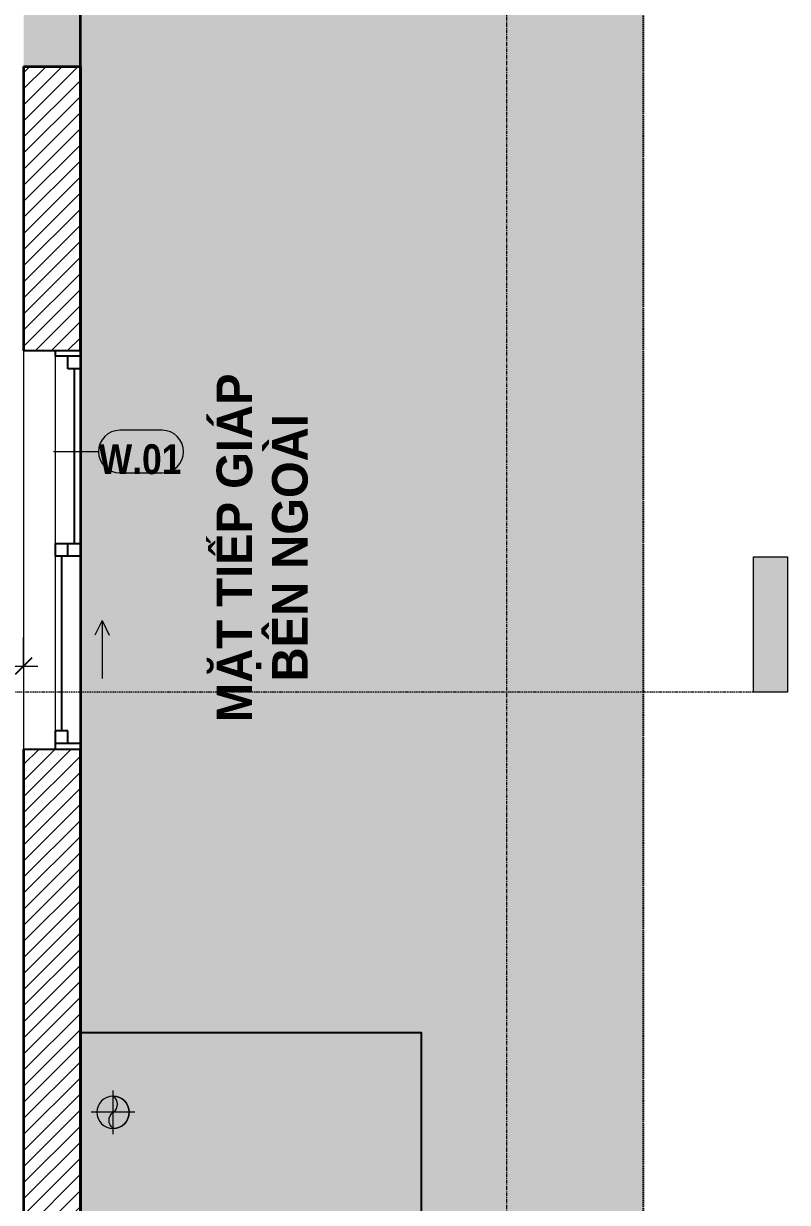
# Model space of a CAD drawing. Header units: millimetres. Extents: x 42054 to 236235, y 253 to 78637.
# Drawn here: x 53253 to 55939, y 64441 to 68586 of the extents above; entities that cross this region are included whole.
import ezdxf

# ---------------------------------------------------------------- set-up
doc = ezdxf.new("R2010")
doc.units = ezdxf.units.MM
for name, pattern in [('Dash - Tight', [4.5, 3, -1.5]), ('Dash Dot 3_16_', [7.9375, 4.7625, -1.5875, 0, -1.5875]), ('Grid Line', [22.225, 12.7, -3.175, 3.175, -3.175]), ('Hidden', [7.14375, 4.7625, -2.38125]), ('IMPORT-CENTER _3_', [10.16, 6.35, -1.27, 1.27, -1.27])]:
    doc.linetypes.add(name, pattern=pattern)
for name, color, linetype, lineweight in [('A-ANNO-DIMS', 211, 'Continuous', 9), ('A-ANNO-DIMS-50', 211, 'Continuous', 9), ('A-DETL-GENF-3', 92, 'Dash - Tight', 18), ('A-DETL-GENF-4', 92, 'Hidden', 25), ('A-DETL-GENF-5', 9, 'Continuous', 18), ('A-DETL-MEDM', 33, 'Continuous', 35), ('A-GLAZ', 151, 'Continuous', 18), ('A-GLAZ-3', 151, 'Continuous', 25), ('A-GLAZ-IDEN', 152, 'Continuous', 9), ('A-WALL-6', 113, 'Continuous', 35), ('A-WALL-PATT-2', 111, 'Continuous', 18), ('G-ANNO-SYMB', 111, 'Continuous', 9), ('G-ANNO-SYMB-1', 111, 'Dash Dot 3_16_', 18), ('G-ANNO-TEXT-1', 7, 'Continuous', 9), ('G-IMPT', 8, 'Continuous', 18), ('G-IMPT-3', 8, 'Continuous', 25), ('G-IMPT-4', 8, 'IMPORT-CENTER _3_', 18), ('M-EQPM', 50, 'Continuous', 18), ('S-GRID-1', 1, 'Grid Line', 9)]:
    doc.layers.add(name, color=color, linetype=linetype, lineweight=lineweight)
doc.layers.add('A-DETL-GENF-2', color=7, linetype='Continuous', lineweight=18, transparency=0.2)
doc.styles.add('Arial_B_1', font='arialbd.ttf', dxfattribs={"width": 0.95, "height": 125})
doc.styles.add('Arial_B_2', font='arialbd.ttf', dxfattribs={"width": 0.85, "height": 105})
doc.styles.add('UTM Avo', font='', dxfattribs={"width": 0.9, "height": 125})
doc.styles.get('UTM Avo').set_extended_font_data('UTM Avo')
doc.dimstyles.new('1_Dim_chi_tiet_2_5', dxfattribs={"dimscale": 304.8, "dimtxt": 124.912619, "dimasz": 0.19685, "dimexe": 0.164042, "dimexo": 0.0625, "dimgap": 0.016404, "dimtad": 1, "dimdec": 0, "dimrnd": 5, "dimzin": 0, "dimdsep": 46, "dimtxsty": 'UTM Avo', "dimblk1": 'OBLIQUE', "dimblk2": 'OBLIQUE', "dimsah": 1, "dimcen": 0.09, "dimdle": 0.164042, "dimazin": 0, "dimtfac": 1, "dimtdec": 4, "dimtix": 1, "dimtmove": 0, "dimatfit": 3, "dimfxl": 0.328084, "dimfxlon": 1, "dimtvp": 1, "dimtolj": 1, "dimtzin": 0, "dimarcsym": 2})

# ---------------------------------------------------------------- blocks, each defined once
blk = doc.blocks.new('1_FAMILY RVT - W01-WxH 1400x1400xmm-389822-TKCS_CĂN HỘ LOẠI 1A - MẶT BẰNG')
at = {"layer": 'A-GLAZ'}
for p, q in [((248.4, 172.39), (299.2, 197.79)), ((248.4, 172.39), (299.2, 146.99)), ((248.4, 172.39), (451.6, 172.39)), ((700, 96.19), (-700, 96.19)), ((-636.5, 96.19), (-22.225, 96.19)), ((22.225, 96.19), (680.95, 96.19)), ((-680.95, 7.29), (-22.225, 7.29)), ((22.225, 7.29), (636.5, 7.29)), ((-700, -103.81), (700, -103.81))]:
    blk.add_line(p, q, dxfattribs=at)
at = {"layer": 'A-GLAZ-3'}
for p, q in [((-700, 96.19), (-700, -103.81)), ((-700, 96.19), (-636.5, 96.19)), ((-680.95, 96.19), (-680.95, 7.29)), ((-636.5, 96.19), (-636.5, 51.74)), ((-22.225, 7.29), (-22.225, 96.19)), ((-22.225, 96.19), (22.225, 96.19)), ((22.225, 96.19), (22.225, 7.29)), ((680.95, 96.19), (700, 96.19)), ((680.95, 96.19), (680.95, 7.29)), ((700, -103.81), (700, 96.19)), ((-636.5, 51.74), (-680.95, 51.74)), ((-636.5, 73.965), (-22.225, 73.965)), ((22.225, 51.74), (-22.225, 51.74)), ((636.5, 51.74), (636.5, 7.29)), ((680.95, 51.74), (636.5, 51.74)), ((-700, 7.29), (-680.95, 7.29)), ((-22.225, 7.29), (22.225, 7.29)), ((22.225, 29.515), (636.5, 29.515)), ((636.5, 7.29), (700, 7.29))]:
    blk.add_line(p, q, dxfattribs=at)
blk = doc.blocks.new('TKTC_XREF_251221_MB TANG 1 - TKTC_XREF_260130_MB TANG 1_dwg_$cc-4202121-TKCS_CĂN HỘ LOẠI 1A - MẶT BẰNG')
at = {"layer": 'G-IMPT'}
blk.add_circle((0, 0), 0.5, dxfattribs=at)
for centre, radius, start, end in [((0, 0), 0.5, 90, 270), ((0.188, 0.25), 0.313, 126.8699, 233.1301), ((-0.188, -0.25), 0.313, 306.8699, 53.1301)]:
    blk.add_arc(centre, radius, start, end, dxfattribs=at)
at = {"layer": 'G-IMPT-4'}
for p, q in [((0, -0.673), (0, 0.673)), ((-0.673, 0), (0.673, 0))]:
    blk.add_line(p, q, dxfattribs=at)
blk = doc.blocks.new('TKTC_XREF_251221_MB TANG 1 - TKTC_XREF_260130_MB TANG 1_dwg-4202109-TKCS_CĂN HỘ LOẠI 1A - MẶT BẰNG')
at = {"layer": 'G-IMPT-3', "flags": 128}
blk.add_lwpolyline([(-148499.1, -337088.1), (-148499.1, -336309.7), (-149699, -336309.7)], dxfattribs=at)
at = {"extrusion": (0, 0, -1), "xscale": 113.7150000000073, "yscale": 113.7150000000073, "zscale": -113.7150000000073, "rotation": 359.9990086636432}
blk.add_blockref('TKTC_XREF_251221_MB TANG 1 - TKTC_XREF_260130_MB TANG 1_dwg_$cc-4202121-TKCS_CĂN HỘ LOẠI 1A - MẶT BẰNG', (149584.3, -336588.7), dxfattribs=at)
blk = doc.blocks.new('TKTC_XREF_251221_MB TANG 1 - TKTC_XREF_251221_MB TANG 1-2038492-TKCS_CĂN HỘ LOẠI 1A - MẶT BẰNG')
blk.add_blockref('TKTC_XREF_251221_MB TANG 1 - TKTC_XREF_260130_MB TANG 1_dwg-4202109-TKCS_CĂN HỘ LOẠI 1A - MẶT BẰNG', (169499.1, 384109.7))
blk = doc.blocks.new('BORDER VIEW - BORDER VIEW-2565244-TKCS_CĂN HỘ LOẠI 1A - MẶT BẰNG')
at = {"layer": 'A-DETL-GENF-4'}
blk.add_line((11779, 9663.2), (11779, 150), dxfattribs=at)
blk = doc.blocks.new('DIMBLOCK18-TKCS_CĂN HỘ LOẠI 1A - MẶT BẰNG')
at = {"layer": 'A-ANNO-DIMS-50'}
for p, q in [((50252.5, 66427.1), (50252.5, 66277.1)), ((50252.5, 66327.1), (50252.5, 66427.1)), ((53252.6, 66427.1), (53252.6, 66277.1)), ((53252.6, 66327.1), (53252.6, 66427.1)), ((50202.5, 66327.1), (53302.6, 66327.1))]:
    blk.add_line(p, q, dxfattribs=at)
at = {"layer": 'A-ANNO-DIMS-50', "lineweight": 25}
for p, q in [((50252.5, 66327.1), (50222.5, 66297.1)), ((50252.5, 66327.1), (50282.5, 66357.1)), ((53252.6, 66327.1), (53222.6, 66297.1)), ((53252.6, 66327.1), (53282.6, 66357.1))]:
    blk.add_line(p, q, dxfattribs=at)
at = {"layer": 'A-ANNO-DIMS-50', "color": 0, "insert": (51581.4, 66489.5), "char_height": 125, "width": 410.824, "attachment_point": 1, "line_spacing_factor": 1.110334, "style": 'UTM Avo'}
blk.add_mtext('3000', dxfattribs=at)
blk = doc.blocks.new('_Oblique')
at = {"color": 0, "linetype": 'ByBlock', "lineweight": -2}
blk.add_line((-0.5, -0.5), (0.5, 0.5), dxfattribs=at)
blk = doc.blocks.new('Section - 3_32_ x 3_8_-4701953-TKCS_CĂN HỘ LOẠI 1A - MẶT BẰNG')
at = {"layer": 'G-ANNO-SYMB'}
blk.add_hatch(color=256, dxfattribs=at).paths.add_polyline_path([(0, 9.525), (0, 0), (-2.38125, 0), (-2.38125, 9.525)])
for p, q in [((0, 9.525), (-2.38125, 9.525)), ((-2.38125, 9.525), (-2.38125, 0)), ((0, 0), (0, 9.525)), ((-2.38125, 0), (0, 0))]:
    blk.add_line(p, q, dxfattribs=at)
blk = doc.blocks.new('SSA-WINDOW TAG - 10-2062020-TKCS_CĂN HỘ LOẠI 1A - MẶT BẰNG')
at = {"layer": 'A-GLAZ-IDEN'}
for p, q in [((1.296875, 1.5), (-1.6875, 1.5)), ((-1.6875, -1.5), (1.296875, -1.5))]:
    blk.add_line(p, q, dxfattribs=at)
for centre, start, end in [((-1.6875, 0), 90, 270), ((1.296875, 0), 270, 90)]:
    blk.add_arc(centre, 1.5, start, end, dxfattribs=at)

msp = doc.modelspace()

# ---------------------------------------------------------------- hatches: boundary and pattern name
at = {"layer": 'A-DETL-GENF-2'}
h = msp.add_hatch(color=256, dxfattribs=at)
h.paths.add_polyline_path([(43802.6, 61001.9), (55281.7, 61001.9), (55320.5, 61007), (55356.7, 61022), (55387.7, 61045.9), (55411.6, 61076.9), (55426.5, 61113.1), (55431.7, 61151.9), (55431.7, 69761.9), (53452.6, 69761.9), (53452.6, 64258.6), (54652.6, 64258.6), (54652.6, 61511.9), (52728.4, 61511.6), (52716.9, 61503.3), (52706, 61499), (52694.4, 61497.5), (52681.9, 61499.1), (52670.3, 61503.9), (52660, 61511.9), (52602.6, 61511.9), (52602.6, 61635.3), (45752.6, 61635.3), (45752.6, 61511.9), (44452.6, 61511.9), (44452.6, 70111.9), (45752.6, 70111.9), (45752.6, 70035.3), (48752.6, 70035.3), (48752.6, 70061.9), (49352.6, 70061.9), (49352.6, 70035.3), (52752.6, 70035.3), (52752.6, 70111.9), (53602.6, 70111.9), (53602.6, 69961.8), (55431.7, 69961.8), (55431.7, 70665.1), (55426.5, 70703.9), (55411.6, 70740.1), (55387.7, 70771.2), (55356.7, 70795), (55320.5, 70810), (55281.7, 70815.1), (43802.6, 70815.1), (43763.8, 70810), (43727.6, 70795), (43696.6, 70771.2), (43672.7, 70740.1), (43657.7, 70703.9), (43652.6, 70665.1), (43652.6, 61151.9), (43657.7, 61113.1), (43672.7, 61076.9), (43696.6, 61045.9), (43727.6, 61022), (43763.8, 61007)])
h.paths.add_polyline_path([(52694.4, 61500.6), (52706.8, 61502.5), (52718.4, 61507.9), (52723.7, 61511.9), (52665, 61511.9), (52671.9, 61506.7), (52682.7, 61502.2)])
h.paths.add_polyline_path([(53887.5, 70076.8), (53885.2, 70092.6), (53879.9, 70105.2), (53869.6, 70118), (53859.1, 70126), (53845.4, 70131.7), (53830.7, 70133.7), (53814.9, 70131.3), (53802.3, 70126), (53790.5, 70117), (53781.4, 70105.2), (53775.7, 70090.8), (53773.8, 70076.8), (53769.8, 70076.8), (53771.9, 70092.6), (53778, 70107.2), (53787.7, 70119.8), (53802.3, 70130.3), (53816, 70135.7), (53830.7, 70137.7), (53846.4, 70135.6), (53861.1, 70129.5), (53873.7, 70119.8), (53883.4, 70107.2), (53889.5, 70092.6), (53891.5, 70076.8), (53889.5, 70076.8)])
at = {"layer": 'A-DETL-GENF-5'}
h = msp.add_hatch(dxfattribs=at)
h.set_pattern_fill('FP_2', color=256, style=0, pattern_type=2)
h.set_pattern_definition([(50, (0, 0), (364.3679, -31.8783), [38.1, -419.1]), (355, (0, 0), (-70.4859, 382.1133), [30.48, -335.28]), (100.451, (30.36, -2.66), (293.885, 350.2334), [32.38, -356.18]), (46.184, (0, 101.6), (542.1585, -84.0858), [57.15, -628.65]), (96.636, (45.2, 94.6), (474.805, 494.8554), [48.57, -534.27]), (351.184, (0, 101.6), (474.8102, 494.85), [45.72, -502.92]), (21, (50.8, 76.2), (303.2285, -204.5305), [38.1, -419.1]), (326, (50.8, 76.2), (123.6039, 368.376), [30.48, -335.28]), (71.451, (76.07, 59.16), (426.8341, 163.8427), [32.38, -356.18]), (37.5, (0, 0), (6.17665, 169.11015), [3.353, -327.863, 3.353, -337.007, -336.55]), (37.5, (0, 0), (6.17665, 169.11015), [-671.576, 3.353, -333.197]), (7.5, (0, 0), (133.63888, 200.3615), [3.353, -190.703, 3.353, -320.243, -128.27]), (7.5, (0, 0), (133.63888, 200.3615), [-517.652, 3.353, -124.917]), (327.5, (-113.28, 0), (271.18182, -11.45836), [3.353, -123.647, 3.353, -392.887, -525.78]), (327.5, (-113.28, 0), (271.18182, -11.45836), [-523.24, 3.353, -522.427]), (317.5, (-164.08, 0), (296.2585, 50.85285), [3.353, -161.747, 3.353, -259.791, -373.38]), (317.5, (-164.08, 0), (296.2585, 50.85285), [-428.244, 3.353, -370.027]), (45, (0, 0), (-125.7236, 125.7236), []), (45, (0, 190.5), (-125.7236, 125.7236), [])])
h.paths.add_polyline_path([(44464.8, 61511.9), (45752.6, 61512.1), (45752.6, 61961.9), (44452.6, 61961.9), (44452.6, 61511.9)])
h.paths.add_polyline_path([(53377.6, 61511.9), (53452.6, 61512.1), (53452.6, 61961.9), (52602.6, 61961.9), (52602.6, 61511.9), (53271.6, 61511.9)])
h.paths.add_polyline_path([(54552.6, 61511.9), (54652.6, 61512), (54652.6, 61711.9), (54452.6, 61711.9), (54452.6, 61511.9)])
h.paths.add_polyline_path([(49151.8, 61635.3), (49152.9, 61635.4), (49152.9, 61835.3), (48952.9, 61835.3), (48952.9, 61635.3), (49052.6, 61635.3)])
h.paths.add_polyline_path([(53271.6, 64058.6), (53452.6, 64058.6), (53452.6, 64258.6), (53252.6, 64258.6), (53252.6, 64058.6)])
h.paths.add_polyline_path([(54452.6, 64061.9), (54652.6, 64061.9), (54652.6, 64258.6), (54452.6, 64258.6)])
h.paths.add_polyline_path([(44652.6, 64835.3), (44652.6, 65035.3), (44452.6, 65035.3), (44452.6, 64835.3), (44652.6, 64835.3)])
h.paths.add_polyline_path([(49052.6, 64836.9), (49152.6, 64836.9), (49152.6, 65036.9), (49052.6, 65036.9), (49052.6, 64841.1)])
h.paths.add_polyline_path([(50252.6, 64836.9), (50252.6, 64836.9), (50252.5, 65037.4), (50152.6, 65037.4), (50152.6, 64836.9)])
h.paths.add_polyline_path([(46652.6, 64836.9), (46752.6, 64836.9), (46752.6, 65036.9), (46652.6, 65036.9), (46652.6, 64932.2)])
h.paths.add_polyline_path([(49152.6, 68136.9), (49152.6, 68336.9), (49052.6, 68336.9), (49052.6, 68136.9), (49127.6, 68136.9)])
h.paths.add_polyline_path([(53252.6, 68435.3), (53452.7, 68435.3), (53452.6, 68636.9), (53252.6, 68636.9), (53252.6, 68435.3)])
h.paths.add_polyline_path([(50252.6, 68436.9), (50252.6, 68637.3), (50152.6, 68636.9), (50152.6, 68436.9), (50227.6, 68436.9)])
h.paths.add_polyline_path([(49115.1, 69761.9), (49352.6, 69761.9), (49352.6, 70061.9), (48752.6, 70061.9), (48752.6, 69761.9), (49053, 69761.9)])
h.paths.add_polyline_path([(52896.9, 69761.9), (53602.6, 69761.9), (53602.6, 70111.9), (52752.6, 70111.8), (52752.6, 69761.9)])
h.paths.add_polyline_path([(45641.6, 69761.9), (45752.6, 69762.1), (45752.6, 70111.9), (44452.6, 70111.9), (44452.6, 69761.9), (45026.3, 69761.9)])
h.paths.add_polyline_path([(54919.4, 69763.6), (54952.6, 69763.6), (54952.6, 69961.9), (54552.6, 69961.8), (54552.6, 69763.6), (54770.8, 69763.6)])
at = {"layer": 'A-WALL-PATT-2'}
h = msp.add_hatch(dxfattribs=at)
h.set_pattern_fill('FP_1', color=256, style=0, pattern_type=2)
h.set_pattern_definition([(45, (0, 0), (-28.284271, 28.284271), [])])
h.paths.add_polyline_path([(53452.6, 64258.6), (53452.6, 66035.3), (53252.6, 66035.3), (53252.6, 64258.6), (53271.6, 64258.6)])
h.paths.add_polyline_path([(53252.6, 67435.3), (53452.6, 67435.3), (53452.6, 68435.3), (53252.6, 68435.3), (53252.6, 68394.7)])

# ---------------------------------------------------------------- linework, layer by layer
at = {"layer": 'A-DETL-MEDM'}
for p, q in [((53452.7, 68435.3), (53452.7, 68636.9)), ((53252.6, 68435.3), (53452.7, 68435.3)), ((53452.6, 68435.4), (53452.6, 64258.6))]:
    msp.add_line(p, q, dxfattribs=at)
at = {"layer": 'A-GLAZ-IDEN'}
msp.add_line((53358, 67081.6), (53513.5, 67081.6), dxfattribs=at)
at = {"layer": 'A-WALL-6'}
for p, q in [((53252.6, 68435.3), (53252.6, 67435.3)), ((53452.6, 67435.3), (53452.6, 68435.3)), ((53252.6, 66035.3), (53252.6, 64258.6)), ((53452.6, 64258.6), (53452.6, 66035.3))]:
    msp.add_line(p, q, dxfattribs=at)
at = {"layer": 'G-ANNO-SYMB-1'}
msp.add_line((55820.1, 66234.8), (51412, 66234.8), dxfattribs=at)
at = {"layer": 'S-GRID-1'}
msp.add_line((54952.6, 61240.5), (54952.6, 70479.1), dxfattribs=at)

# ---------------------------------------------------------------- block references
at = {"layer": 'A-DETL-GENF-3'}
msp.add_blockref('BORDER VIEW - BORDER VIEW-2565244-TKCS_CĂN HỘ LOẠI 1A - MẶT BẰNG', (43652.6, 61001.9), dxfattribs=at)
at = {"layer": 'A-GLAZ', "rotation": 269.9999999999999}
msp.add_blockref('1_FAMILY RVT - W01-WxH 1400x1400xmm-389822-TKCS_CĂN HỘ LOẠI 1A - MẶT BẰNG', (53356.4, 66735.3), dxfattribs=at)
at = {"layer": 'A-GLAZ-IDEN', "xscale": 49.99999999999998, "yscale": 49.99999999999998, "zscale": 49.99999999999998}
msp.add_blockref('SSA-WINDOW TAG - 10-2062020-TKCS_CĂN HỘ LOẠI 1A - MẶT BẰNG', (53675.3, 67081.1), dxfattribs=at)
at = {"layer": 'G-ANNO-SYMB', "extrusion": (0, 0, -1), "xscale": 49.99999999999998, "yscale": 49.99999999999998, "zscale": 49.99999999999998}
msp.add_blockref('Section - 3_32_ x 3_8_-4701953-TKCS_CĂN HỘ LOẠI 1A - MẶT BẰNG', (-55820.1, 66234.8), dxfattribs=at)
at = {"layer": 'M-EQPM'}
msp.add_blockref('TKTC_XREF_251221_MB TANG 1 - TKTC_XREF_251221_MB TANG 1-2038492-TKCS_CĂN HỘ LOẠI 1A - MẶT BẰNG', (33652.6, 17236.9), dxfattribs=at)

# ---------------------------------------------------------------- texts
at = {"layer": 'A-GLAZ-IDEN', "insert": (53662.4, 67053.8), "char_height": 105, "width": 300.9, "attachment_point": 5, "line_spacing_factor": 0.936439, "style": 'Arial_B_2'}
msp.add_mtext('\\pt2.1252,4.2504,6.37455,8.49975,10.62495,12.75015,14.87535,16.9995,19.1247,21.2499,23.3751,25.5003,27.6255,29.74965,31.87485,34.00005,36.12525,38.25045,40.3746,42.4998,44.625,46.7502,48.8754,50.99955,53.12475,55.24995,57.37515,59.50035,61.6245,63.7497,65.8749,68.0001;W.01', dxfattribs=at)
at = {"layer": 'G-ANNO-TEXT-1', "insert": (54092.5, 66743), "char_height": 125, "width": 1332.375, "attachment_point": 5, "rotation": 90, "line_spacing_factor": 0.936439, "style": 'Arial_B_1'}
msp.add_mtext('\\pt570,1140,1710,2280,2850,3420,3990,4560,5130,5700,6270,6840,7410,7980,8550,9120,9690,10260,10830,11400,11970,12540,13110,13680,14250,14820,15390,15960,16530,17100,17670,18240;MẶT TIẾP GIÁP\\PBÊN NGOÀI', dxfattribs=at)

# ---------------------------------------------------------------- dimensions: what is measured, and where the dimension line sits
at = {"layer": 'A-ANNO-DIMS'}
dim = msp.add_linear_dim(base=(53252.6, 66327.1), p1=(50252.5, 66427.1), p2=(53252.6, 66427.1), dimstyle='1_Dim_chi_tiet_2_5', override={"dimpost": '<>', "dimfxl": 3000.071331}, dxfattribs=at)
dim.commit()
dim.dimension.update_dxf_attribs({"geometry": 'DIMBLOCK18-TKCS_CĂN HỘ LOẠI 1A - MẶT BẰNG', "text_midpoint": (51752.5, 66396.8)})

doc.saveas('drawing.dxf')
